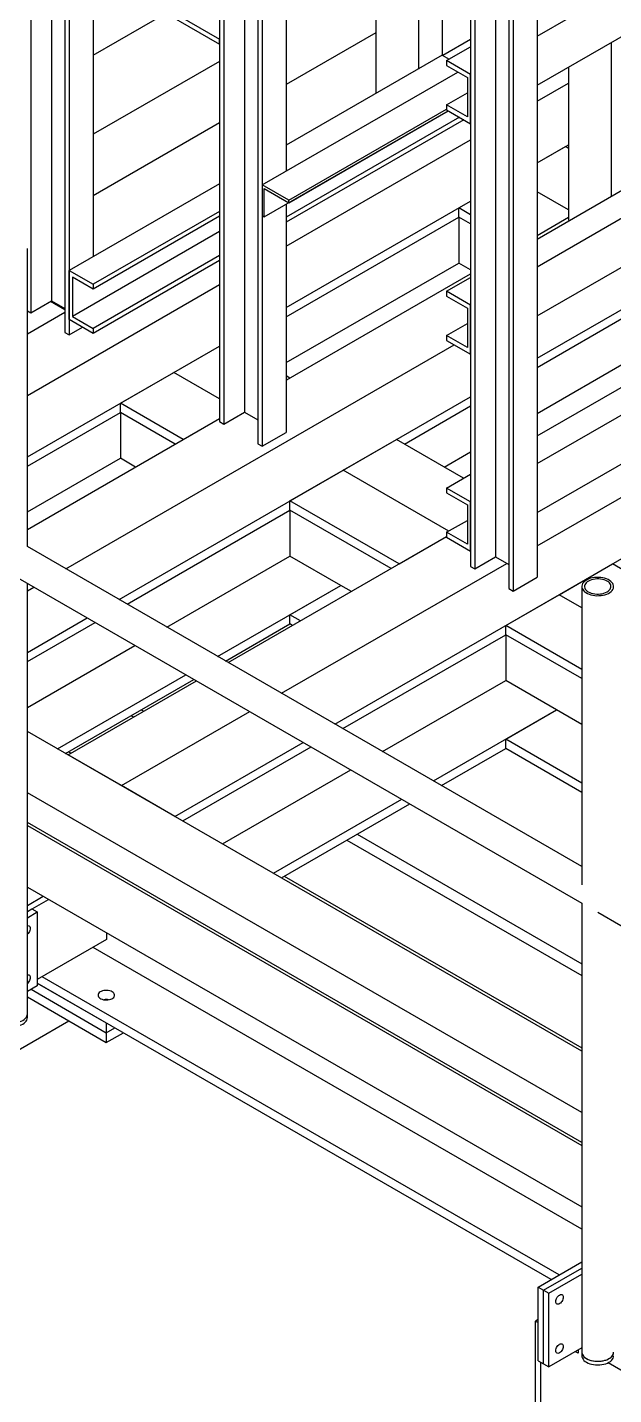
# Model space of a CAD drawing. Header units: millimetres. Extents: x 0 to 16187, y -20471 to 6290.
# Drawn here: x 325.6 to 383.9, y 5570.4 to 5706.6 of the extents above; entities that cross this region are included whole.
import ezdxf

# ---------------------------------------------------------------- set-up
doc = ezdxf.new("R2010")
doc.units = ezdxf.units.MM

msp = doc.modelspace()

# ---------------------------------------------------------------- linework, layer by layer
at = {"color": 7, "linetype": 'Continuous', "lineweight": 25}
for p, q in [((327.99882, 5753.13007), (327.99882, 5679.33519)), ((325.93054, 5751.93607), (325.93054, 5678.1412)), ((329.32465, 5749.97669), (329.32465, 5676.18182)), ((329.74891, 5749.73177), (329.74891, 5675.93689)), ((344.70422, 5741.09825), (344.70422, 5667.30338)), ((345.12849, 5740.85333), (345.12849, 5667.05845)), ((347.19677, 5742.04733), (347.19677, 5668.25245)), ((348.5226, 5738.89395), (348.5226, 5665.09908)), ((348.94686, 5738.64903), (348.94686, 5664.85415)), ((356.18255, 5637.19131), (532.70624, 5739.09627)), ((372.17532, 5727.62752), (372.17532, 5653.83264)), ((369.68277, 5726.67845), (369.68277, 5652.88357)), ((370.10703, 5726.43352), (370.10703, 5652.63865)), ((373.50115, 5724.47414), (373.50115, 5650.67927)), ((376.31189, 5725.60691), (376.31189, 5651.81203)), ((373.92541, 5724.22922), (373.92541, 5650.43434)), ((376.31189, 5705.70293), (404.41939, 5721.92904)), ((366.87202, 5720.88762), (366.87202, 5703.79787)), ((364.48553, 5719.50994), (364.48553, 5702.42018)), ((360.24289, 5717.06071), (360.24289, 5699.97095)), ((376.31189, 5700.80369), (404.41939, 5717.0298)), ((329.74891, 5714.02852), (344.70422, 5705.39501)), ((329.74891, 5713.5386), (344.70422, 5704.90508)), ((332.1354, 5712.16091), (332.1354, 5683.74484)), ((351.33335, 5711.91734), (351.33335, 5692.25908)), ((332.1354, 5703.7911), (339.38466, 5707.976)), ((344.70422, 5704.90508), (344.70422, 5705.39501)), ((360.24289, 5706.03174), (351.33335, 5700.88837)), ((369.68277, 5705.3582), (366.92596, 5703.76673)), ((367.29628, 5703.25371), (369.68277, 5704.6314)), ((383.68348, 5705.05921), (383.68348, 5689.74863)), ((344.70422, 5703.18451), (332.1354, 5695.92869)), ((366.87202, 5703.79787), (351.33335, 5694.82758)), ((366.87202, 5703.79787), (367.55546, 5703.40332)), ((367.29628, 5703.25371), (367.29628, 5702.76378)), ((369.68277, 5701.87602), (367.29628, 5703.25371)), ((367.29628, 5702.76378), (369.36457, 5701.56979)), ((348.94686, 5690.88139), (368.41314, 5702.11903)), ((369.36457, 5701.56979), (369.36457, 5697.65039)), ((369.68277, 5696.97677), (369.68277, 5701.87602)), ((376.31189, 5685.4931), (404.41939, 5701.71921)), ((379.44084, 5702.60999), (379.44084, 5687.3564)), ((367.29628, 5698.84439), (369.36457, 5700.03838)), ((376.31189, 5699.20452), (379.44084, 5701.01083)), ((367.29628, 5698.84439), (367.29628, 5698.35446)), ((369.36457, 5697.65039), (367.29628, 5698.84439)), ((376.31189, 5682.73772), (404.41939, 5698.96383)), ((349.15899, 5687.6969), (367.45836, 5698.2609)), ((368.575, 5697.61628), (351.33335, 5687.66288)), ((368.99933, 5697.37131), (351.33335, 5687.17296)), ((351.59851, 5689.35063), (367.29628, 5698.41276)), ((351.59851, 5689.10566), (367.45796, 5698.26113)), ((367.29628, 5698.35446), (369.68277, 5696.97677)), ((344.70422, 5697.06145), (332.1354, 5689.80563)), ((351.33335, 5684.78472), (369.68277, 5695.37761)), ((376.31189, 5693.08146), (379.44084, 5694.88777)), ((376.31189, 5693.08146), (379.12264, 5694.70407)), ((379.44084, 5694.52038), (379.12264, 5694.70407)), ((376.31189, 5677.83848), (404.41939, 5694.06459)), ((344.70422, 5691.00067), (329.74891, 5682.36715)), ((351.59851, 5689.35063), (348.94686, 5690.88139)), ((348.94686, 5690.88139), (348.94686, 5687.81936)), ((349.15899, 5690.51397), (351.59851, 5689.10566)), ((349.15899, 5687.6969), (349.15899, 5690.51397)), ((351.33335, 5678.66166), (369.68277, 5689.25455)), ((351.59851, 5689.10566), (351.59851, 5689.35063)), ((368.51604, 5688.58101), (369.68277, 5689.25455)), ((379.44084, 5688.39732), (376.31189, 5690.20362)), ((376.31189, 5673.61013), (404.41939, 5689.83624)), ((344.70422, 5688.24529), (332.1354, 5680.98946)), ((344.70422, 5687.75537), (332.1354, 5680.49954)), ((348.94686, 5687.81936), (349.15899, 5687.6969)), ((351.33335, 5688.95213), (351.33335, 5666.23184)), ((368.51604, 5687.66241), (368.51604, 5688.58101)), ((369.68277, 5687.90748), (368.51604, 5688.58101)), ((351.33335, 5677.74305), (368.51604, 5687.66241)), ((369.68277, 5686.98887), (368.51604, 5687.66241)), ((368.51604, 5687.66241), (368.51604, 5683.09903)), ((376.31189, 5685.85625), (379.44084, 5687.66255)), ((379.44084, 5687.3564), (379.49021, 5687.3279)), ((344.70422, 5686.22396), (330.06711, 5677.77414)), ((325.58263, 5654.85626), (325.58263, 5684.56284)), ((344.70422, 5683.83597), (332.1354, 5676.58014)), ((329.74891, 5682.36715), (332.1354, 5680.98946)), ((329.74891, 5677.46791), (329.74891, 5682.36715)), ((344.70422, 5683.34605), (332.1354, 5676.09022)), ((351.33335, 5673.17967), (368.51604, 5683.09903)), ((369.68277, 5682.4255), (368.51604, 5683.09903)), ((325.58263, 5669.91915), (344.70422, 5680.9578)), ((332.1354, 5680.49954), (330.06711, 5681.69354)), ((330.06711, 5681.69354), (330.06711, 5677.77414)), ((332.1354, 5680.98946), (332.1354, 5680.49954)), ((351.33335, 5671.43644), (369.68277, 5682.02934)), ((367.29628, 5680.2885), (369.68277, 5681.66618)), ((376.31189, 5665.89612), (404.41939, 5682.12223)), ((367.29628, 5680.2885), (367.29628, 5679.79857)), ((369.68277, 5678.91081), (367.29628, 5680.2885)), ((367.29628, 5679.79857), (369.36457, 5678.60457)), ((325.58263, 5678.34203), (325.93054, 5678.1412)), ((325.58263, 5676.04221), (329.32465, 5678.20243)), ((325.93054, 5678.1412), (327.99882, 5679.33519)), ((329.32465, 5678.44735), (327.89276, 5679.27396)), ((327.99882, 5679.33519), (329.32465, 5678.56981)), ((369.36457, 5678.60457), (369.36457, 5674.68518)), ((369.68277, 5674.01156), (369.68277, 5678.91081)), ((376.31189, 5663.14074), (404.41939, 5679.36685)), ((332.1354, 5676.09022), (329.74891, 5677.46791)), ((330.06711, 5677.77414), (332.1354, 5676.58014)), ((367.29628, 5675.87918), (369.36457, 5677.07317)), ((376.31189, 5672.69152), (385.38054, 5677.92674)), ((329.32465, 5676.18182), (329.74891, 5675.93689)), ((329.74891, 5675.93689), (331.07495, 5676.7024)), ((332.1354, 5676.58014), (332.1354, 5676.09022)), ((367.29628, 5675.87918), (367.29628, 5675.38925)), ((369.36457, 5674.68518), (367.29628, 5675.87918)), ((325.58263, 5663.79609), (344.70422, 5674.83474)), ((329.40088, 5652.65204), (368.04172, 5674.95892)), ((340.14338, 5672.20183), (344.70422, 5674.83474)), ((367.29628, 5675.38925), (369.68277, 5674.01156)), ((376.31189, 5658.2415), (404.41939, 5674.46761)), ((376.31189, 5668.12815), (385.38054, 5673.36337)), ((334.84008, 5669.1403), (340.14338, 5672.20183)), ((344.70422, 5669.56891), (340.14338, 5672.20183)), ((351.70458, 5671.65075), (351.33335, 5671.86506)), ((351.33335, 5671.43644), (351.70458, 5671.65075)), ((376.31189, 5654.93479), (405.95735, 5672.04875)), ((334.70418, 5649.59051), (369.68277, 5669.78322)), ((341.09798, 5665.52769), (334.84008, 5669.1403)), ((334.84008, 5668.22169), (334.84008, 5669.1403)), ((363.1068, 5665.06839), (369.68277, 5668.86461)), ((325.58263, 5662.87748), (334.84008, 5668.22169)), ((325.58263, 5656.57087), (344.70422, 5667.60953)), ((340.30235, 5665.06839), (334.84008, 5668.22169)), ((334.84008, 5668.22169), (334.84008, 5663.65832)), ((341.09798, 5665.52769), (344.70422, 5667.60953)), ((344.70422, 5667.30338), (345.12849, 5667.05845)), ((345.12849, 5667.05845), (347.19677, 5668.25245)), ((347.19677, 5668.25245), (348.5226, 5667.48707)), ((348.94686, 5664.85415), (351.33335, 5666.23184)), ((348.5226, 5665.09908), (348.94686, 5664.85415)), ((357.00788, 5662.46616), (362.31118, 5665.52769)), ((368.99243, 5661.67068), (362.31118, 5665.52769)), ((325.58263, 5658.3141), (334.84008, 5663.65832)), ((336.34993, 5662.7867), (334.84008, 5663.65832)), ((367.05923, 5662.7867), (369.68277, 5664.30124)), ((351.70458, 5659.40463), (357.00788, 5662.46616)), ((367.50813, 5656.40449), (357.00788, 5662.46616)), ((367.29628, 5660.69152), (369.68277, 5662.06921)), ((369.68277, 5659.31383), (367.29628, 5660.69152)), ((367.29628, 5660.69152), (367.29628, 5660.20159)), ((362.57635, 5653.12849), (351.70458, 5659.40463)), ((351.70458, 5658.48602), (351.70458, 5659.40463)), ((367.29628, 5660.20159), (369.36457, 5659.0076)), ((369.68277, 5654.41458), (369.68277, 5659.31383)), ((335.4998, 5649.1312), (351.70458, 5658.48602)), ((361.78072, 5652.66919), (351.70458, 5658.48602)), ((351.70458, 5658.48602), (351.70458, 5653.92265)), ((369.36457, 5659.0076), (369.36457, 5655.0882)), ((367.29628, 5656.2822), (369.36457, 5657.47619)), ((345.57595, 5643.31437), (367.29628, 5655.85325)), ((362.57635, 5653.12849), (367.29628, 5655.85325)), ((367.29628, 5656.2822), (367.29628, 5655.79227)), ((369.36457, 5655.0882), (367.29628, 5656.2822)), ((367.29628, 5655.79227), (369.68277, 5654.41458)), ((380.75394, 5623.00655), (325.58263, 5654.85626)), ((339.45223, 5646.84952), (351.70458, 5653.92265)), ((356.76923, 5650.99889), (351.70458, 5653.92265)), ((370.10703, 5652.63865), (372.17532, 5653.83264)), ((372.17532, 5653.83264), (373.50115, 5653.06726)), ((350.87925, 5640.25284), (373.28901, 5653.18972)), ((369.68277, 5652.88357), (370.10703, 5652.63865)), ((378.48625, 5650.06696), (383.78955, 5653.12849)), ((426.21596, 5628.63625), (383.78955, 5653.12849)), ((324.00026, 5652.11522), (380.75394, 5619.35202)), ((325.58263, 5608.31834), (325.58263, 5651.20174)), ((344.51688, 5643.92576), (356.76923, 5650.99889)), ((351.70458, 5648.07513), (356.76923, 5650.99889)), ((357.8283, 5650.3875), (356.76923, 5650.99889)), ((373.92541, 5650.43434), (376.31189, 5651.81203)), ((325.58263, 5650.44781), (326.23562, 5650.82477)), ((373.18295, 5647.00543), (378.48625, 5650.06696)), ((373.50115, 5650.67927), (373.92541, 5650.43434)), ((380.75394, 5648.75785), (378.48625, 5650.06696)), ((380.75394, 5650.886), (380.75394, 5621.17943)), ((325.58263, 5644.32475), (331.53892, 5647.76324)), ((325.58263, 5643.40614), (332.33455, 5647.30394)), ((345.31251, 5643.46645), (351.70458, 5647.15652)), ((352.76364, 5647.46374), (351.70458, 5648.07513)), ((351.70458, 5647.15652), (351.70458, 5648.07513)), ((351.96802, 5647.00444), (351.70458, 5647.15652)), ((373.18295, 5646.08682), (373.18295, 5647.00543)), ((380.75394, 5642.63479), (373.18295, 5647.00543)), ((356.97817, 5636.73201), (373.18295, 5646.08682)), ((380.75394, 5641.71618), (373.18295, 5646.08682)), ((373.18295, 5646.08682), (373.18295, 5641.52345)), ((325.58263, 5638.84277), (336.28697, 5645.02225)), ((328.58378, 5634.72777), (341.35162, 5642.09849)), ((329.37941, 5634.26847), (342.14725, 5641.63919)), ((329.64285, 5634.11639), (342.41069, 5641.48711)), ((360.9306, 5634.45032), (373.18295, 5641.52345)), ((378.2476, 5638.59969), (373.18295, 5641.52345)), ((334.94615, 5631.05486), (347.71399, 5638.42558)), ((335.89816, 5638.03167), (336.16161, 5637.87959)), ((336.90596, 5638.61345), (337.1694, 5638.46137)), ((365.99525, 5631.52656), (378.2476, 5638.59969)), ((373.18295, 5635.67593), (378.2476, 5638.59969)), ((380.75394, 5637.15281), (378.2476, 5638.59969)), ((380.75394, 5604.61058), (325.58263, 5636.4603)), ((340.24945, 5627.99333), (353.01729, 5635.36405)), ((341.04507, 5627.53402), (353.81292, 5634.90474)), ((366.79087, 5631.06725), (373.18295, 5634.75732)), ((380.75394, 5631.30528), (373.18295, 5635.67593)), ((373.18295, 5634.75732), (373.18295, 5635.67593)), ((380.75394, 5630.38667), (373.18295, 5634.75732)), ((334.94615, 5631.05486), (329.64285, 5634.11639)), ((329.66453, 5634.43307), (329.92797, 5634.28098)), ((344.9975, 5625.25234), (357.76534, 5632.62306)), ((340.24945, 5627.99333), (334.94615, 5631.05486)), ((380.75394, 5598.48752), (325.58263, 5630.33724)), ((350.06215, 5622.32857), (362.82999, 5629.69929)), ((350.85777, 5621.86927), (363.62562, 5629.23999)), ((380.75394, 5595.52535), (325.58263, 5627.37507)), ((325.58263, 5627.06892), (380.75394, 5595.2192)), ((357.37653, 5625.63247), (380.75394, 5612.13698)), ((358.38432, 5626.21426), (380.75394, 5613.30055)), ((351.1429, 5622.03387), (380.75394, 5604.93977)), ((325.58263, 5620.94486), (380.75394, 5589.09514)), ((325.58263, 5619.1301), (327.15443, 5620.03748)), ((325.58263, 5618.51779), (327.68476, 5619.73133)), ((325.58263, 5618.51779), (326.03475, 5618.77879)), ((325.58263, 5617.90549), (326.56508, 5618.47264)), ((326.03475, 5618.77879), (326.56508, 5618.47264)), ((326.56508, 5618.47264), (326.56508, 5611.12377)), ((380.75394, 5619.35202), (380.75394, 5574.64151)), ((382.33657, 5618.43838), (439.09025, 5585.67518)), ((333.45937, 5615.71607), (326.56508, 5611.73608)), ((333.45937, 5616.39772), (333.45937, 5615.71607)), ((380.75394, 5586.88248), (332.13333, 5614.95056)), ((378.50966, 5582.33055), (327.06868, 5612.0268)), ((326.56508, 5611.12377), (325.58263, 5610.55662)), ((325.95471, 5610.77142), (333.43471, 5606.45331)), ((326.56508, 5611.39891), (333.43471, 5607.43316)), ((377.71403, 5581.87125), (326.56508, 5611.39891)), ((325.58263, 5610.00637), (333.43471, 5605.47346)), ((329.72322, 5607.61606), (311.84399, 5597.29124)), ((329.72391, 5607.61566), (311.84409, 5597.29051)), ((325.58263, 5607.9509), (325.58263, 5608.31834)), ((333.43471, 5607.43316), (333.43471, 5606.45331)), ((333.43471, 5606.45331), (334.28337, 5606.94324)), ((333.43471, 5606.45331), (333.43471, 5605.47346)), ((333.43471, 5605.47346), (335.13204, 5606.45331)), ((376.41611, 5581.12197), (380.75394, 5583.62615)), ((376.94644, 5580.81582), (380.75394, 5583.01384)), ((377.47677, 5580.50966), (380.75394, 5582.40154)), ((376.41611, 5581.12197), (376.94644, 5580.81582)), ((376.41611, 5573.7731), (376.41611, 5581.12197)), ((376.94644, 5573.46695), (376.94644, 5580.81582)), ((376.94644, 5580.81582), (377.47677, 5580.50966)), ((377.47677, 5573.1608), (377.47677, 5580.50966)), ((376.41611, 5577.8906), (376.1528, 5577.73859)), ((376.1528, 5577.73859), (376.41611, 5577.58659)), ((376.1528, 5564.26567), (376.1528, 5577.73859)), ((380.75394, 5575.05267), (377.47677, 5573.1608)), ((380.39544, 5574.52386), (380.11668, 5574.68479)), ((380.39544, 5574.84571), (380.39544, 5574.52386)), ((376.41611, 5573.7731), (376.94644, 5573.46695)), ((376.63009, 5573.64957), (376.63009, 5564.75564)), ((376.94644, 5573.46695), (377.47677, 5573.1608)), ((380.75394, 5574.64151), (380.75394, 5574.27406)), ((434.75241, 5543.90975), (383.3606, 5573.57762))]:
    msp.add_line(p, q, dxfattribs=at)
at = {"color": 7, "linetype": 'Continuous', "lineweight": 25, "flags": 128}
for points in [[(383.88526, 5651.07348), (383.82962, 5651.18859), (383.74843, 5651.29851), (383.64308, 5651.40138), (383.51538, 5651.49542), (383.3675, 5651.57904), (383.20198, 5651.65081), (383.02165, 5651.70948), (382.8296, 5651.75407), (382.62911, 5651.7838), (382.42361, 5651.79817), (382.21662, 5651.79694), (382.01168, 5651.78012), (381.8123, 5651.748), (381.62189, 5651.70113), (381.4437, 5651.64031), (381.28078, 5651.56659), (381.13593, 5651.48122), (381.01162, 5651.38567), (380.90998, 5651.28157), (380.83275, 5651.1707), (380.78124, 5651.05496), (380.75635, 5650.93633), (380.75849, 5650.81683), (380.78763, 5650.69852), (380.84327, 5650.58342), (380.92446, 5650.4735), (381.0298, 5650.37063), (381.15751, 5650.27658), (381.30539, 5650.19296), (381.47091, 5650.1212), (381.65123, 5650.06252), (381.84329, 5650.01794), (382.04378, 5649.9882), (382.24928, 5649.97383), (382.45627, 5649.97507), (382.6612, 5649.99189), (382.86059, 5650.02401), (383.051, 5650.07088), (383.22919, 5650.1317), (383.3921, 5650.20542), (383.53695, 5650.29079), (383.66126, 5650.38634), (383.76291, 5650.49044), (383.84014, 5650.60131), (383.89165, 5650.71705), (383.91654, 5650.83568), (383.9144, 5650.95517), (383.88526, 5651.07348)], [(383.62394, 5651.04185), (383.57242, 5651.14604), (383.49573, 5651.24494), (383.39545, 5651.33653), (383.2736, 5651.41895), (383.13268, 5651.49052), (382.97555, 5651.54978), (382.80541, 5651.59553), (382.62572, 5651.62684), (382.44014, 5651.64306), (382.25246, 5651.64388), (382.06648, 5651.62926), (381.88599, 5651.59952), (381.71468, 5651.55525), (381.55603, 5651.49735), (381.41326, 5651.42701), (381.28928, 5651.34566), (381.18663, 5651.25495), (381.10737, 5651.15673), (381.05314, 5651.053), (381.02504, 5650.94587), (381.02363, 5650.83752), (381.04894, 5650.73016), (381.10047, 5650.62596), (381.17715, 5650.52707), (381.27744, 5650.43548), (381.39928, 5650.35306), (381.54021, 5650.28149), (381.69734, 5650.22223), (381.86748, 5650.17648), (382.04717, 5650.14517), (382.23274, 5650.12894), (382.42043, 5650.12813), (382.60641, 5650.14275), (382.78689, 5650.17249), (382.95821, 5650.21676), (383.11686, 5650.27465), (383.25963, 5650.34499), (383.38361, 5650.42635), (383.48626, 5650.51706), (383.56551, 5650.61528), (383.61974, 5650.71901), (383.64785, 5650.82614), (383.64926, 5650.93449), (383.62394, 5651.04185)], [(325.58263, 5617.09974), (325.58702, 5617.10115), (325.66549, 5617.11474), (325.73588, 5617.1043), (325.79466, 5617.07035), (325.83888, 5617.01461), (325.86634, 5616.93985), (325.87565, 5616.84983), (325.86634, 5616.74907), (325.83888, 5616.64261), (325.79466, 5616.53579), (325.73588, 5616.43398), (325.66549, 5616.34228), (325.58702, 5616.26527), (325.58263, 5616.26162)], [(325.58263, 5612.20049), (325.58702, 5612.2019), (325.66549, 5612.21549), (325.73588, 5612.20505), (325.79466, 5612.17111), (325.83888, 5612.11536), (325.86634, 5612.0406), (325.87565, 5611.95059), (325.86634, 5611.84982), (325.83888, 5611.74336), (325.79466, 5611.63655), (325.73588, 5611.53474), (325.66549, 5611.44303), (325.58702, 5611.36603), (325.58263, 5611.36237)], [(334.01807, 5610.52545), (333.90453, 5610.58017), (333.77589, 5610.62231), (333.63629, 5610.65051), (333.4902, 5610.66387), (333.34234, 5610.66195), (333.19744, 5610.64483), (333.06016, 5610.61304), (332.93493, 5610.56761), (332.82576, 5610.51001), (332.73616, 5610.44207), (332.66901, 5610.366), (332.62647, 5610.28422), (332.60991, 5610.19937), (332.61986, 5610.11418), (332.656, 5610.03139), (332.71717, 5609.95365), (332.8014, 5609.88346), (332.90598, 5609.82309), (333.02756, 5609.77446), (333.16223, 5609.73915), (333.30565, 5609.71829), (333.45322, 5609.71254), (333.60019, 5609.7221), (333.74185, 5609.74666), (333.87363, 5609.78542), (333.99131, 5609.83715), (334.0911, 5609.90017), (334.16979, 5609.97247), (334.22485, 5610.05171), (334.25452, 5610.13536), (334.25784, 5610.22072), (334.2347, 5610.30506), (334.18585, 5610.38565), (334.11286, 5610.45991), (334.01807, 5610.52545)], [(322.88114, 5607.67236), (323.03677, 5607.59357), (323.20888, 5607.52718), (323.39454, 5607.47432), (323.59055, 5607.43591), (323.79358, 5607.4126), (324.00013, 5607.40478), (324.20669, 5607.4126), (324.40972, 5607.43591), (324.60573, 5607.47432), (324.79138, 5607.52718), (324.9635, 5607.59357), (325.11913, 5607.67236), (325.25562, 5607.7622), (325.37062, 5607.86156), (325.46217, 5607.96874), (325.52871, 5608.08189), (325.5691, 5608.1991), (325.58263, 5608.31834)], [(322.88114, 5607.30491), (323.03677, 5607.22612), (323.20888, 5607.15973), (323.39454, 5607.10688), (323.59055, 5607.06847), (323.79358, 5607.04515), (324.00013, 5607.03734), (324.20669, 5607.04515), (324.40972, 5607.06847), (324.60573, 5607.10688), (324.79138, 5607.15973), (324.9635, 5607.22612), (325.11913, 5607.30491), (325.25562, 5607.39476), (325.37062, 5607.49412), (325.46217, 5607.60129), (325.52871, 5607.71445), (325.5691, 5607.83165), (325.58263, 5607.9509)], [(325.58023, 5608.26802), (325.58263, 5608.31834)], [(378.16619, 5579.68285), (378.1755, 5579.78361), (378.20296, 5579.89007), (378.24719, 5579.99689), (378.30597, 5580.0987), (378.37635, 5580.1904), (378.45482, 5580.26741), (378.53743, 5580.32584), (378.62003, 5580.36278), (378.6985, 5580.37637), (378.76888, 5580.36593), (378.82767, 5580.33199), (378.87189, 5580.27624), (378.89935, 5580.20148), (378.90866, 5580.11146), (378.89935, 5580.0107), (378.87189, 5579.90424), (378.82767, 5579.79743), (378.76888, 5579.69562), (378.6985, 5579.60391), (378.62003, 5579.52691), (378.53743, 5579.46847), (378.45482, 5579.43153), (378.37635, 5579.41794), (378.30597, 5579.42838), (378.24719, 5579.46233), (378.20296, 5579.51807), (378.1755, 5579.59283), (378.16619, 5579.68285)], [(378.16619, 5574.78361), (378.1755, 5574.88437), (378.20296, 5574.99083), (378.24719, 5575.09764), (378.30597, 5575.19945), (378.37635, 5575.29116), (378.45482, 5575.36816), (378.53743, 5575.4266), (378.62003, 5575.46354), (378.6985, 5575.47713), (378.76888, 5575.46669), (378.82767, 5575.43275), (378.87189, 5575.377), (378.89935, 5575.30224), (378.90866, 5575.21222), (378.89935, 5575.11146), (378.87189, 5575.005), (378.82767, 5574.89818), (378.76888, 5574.79637), (378.6985, 5574.70467), (378.62003, 5574.62766), (378.53743, 5574.56923), (378.45482, 5574.53229), (378.37635, 5574.5187), (378.30597, 5574.52914), (378.24719, 5574.56308), (378.20296, 5574.61883), (378.1755, 5574.69359), (378.16619, 5574.78361)], [(380.75394, 5574.64151), (380.76748, 5574.52226), (380.80787, 5574.40506), (380.8744, 5574.2919), (380.96596, 5574.18473), (381.08096, 5574.08537), (381.21745, 5573.99552)], [(380.75394, 5574.64151), (380.75849, 5574.57233), (380.78763, 5574.45402), (380.84327, 5574.33892), (380.92446, 5574.229), (381.0298, 5574.12613), (381.15751, 5574.03209), (381.30539, 5573.94847), (381.47091, 5573.8767), (381.65123, 5573.81803), (381.84329, 5573.77344), (382.04378, 5573.74371), (382.24928, 5573.72933), (382.45627, 5573.73057), (382.6612, 5573.74739), (382.86059, 5573.77951), (383.051, 5573.82638), (383.22919, 5573.8872), (383.3921, 5573.96092), (383.53695, 5574.04629), (383.66126, 5574.14184), (383.76291, 5574.24594), (383.84014, 5574.35681), (383.89165, 5574.47255), (383.91654, 5574.59118), (383.91894, 5574.64151)], [(380.75394, 5574.27406), (380.76748, 5574.15482), (380.80787, 5574.03762), (380.8744, 5573.92446), (380.96596, 5573.81728), (381.08096, 5573.71792), (381.21745, 5573.62808)], [(381.21745, 5573.99552), (381.37308, 5573.91673), (381.54519, 5573.85034), (381.73085, 5573.79749), (381.92686, 5573.75908), (382.12989, 5573.73576), (382.33644, 5573.72795), (382.543, 5573.73576), (382.74603, 5573.75908), (382.94204, 5573.79749), (383.12769, 5573.85034), (383.29981, 5573.91673), (383.45544, 5573.99552), (383.59193, 5574.08537), (383.70693, 5574.18473), (383.79848, 5574.2919), (383.86502, 5574.40506), (383.90541, 5574.52226), (383.91894, 5574.64151)], [(381.21745, 5573.62808), (381.37308, 5573.54929), (381.54519, 5573.4829), (381.73085, 5573.43004), (381.92686, 5573.39163), (382.12989, 5573.36832), (382.33644, 5573.3605), (382.543, 5573.36832), (382.74603, 5573.39163), (382.94204, 5573.43004), (383.12769, 5573.4829), (383.29981, 5573.54929), (383.45544, 5573.62808), (383.59193, 5573.71792), (383.70693, 5573.81728), (383.79848, 5573.92446), (383.86502, 5574.03762), (383.90541, 5574.15482), (383.91894, 5574.27406)]]:
    msp.add_lwpolyline(points, dxfattribs=at)
at = {"color": 7, "linetype": 'Continuous', "lineweight": 25}
msp.add_arc((333.43471, 5608.34038), 1.40604, 81.0727171, 98.9272829, dxfattribs=at)

doc.saveas('drawing.dxf')
